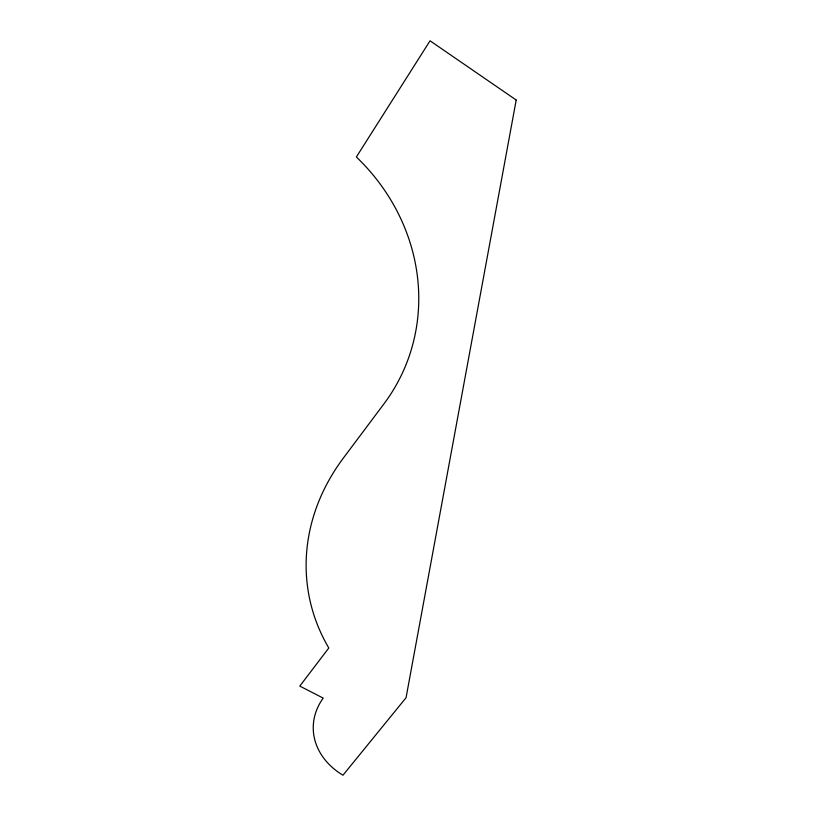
<?xml version="1.0" encoding="UTF-8"?>
<svg xmlns="http://www.w3.org/2000/svg" width="816" height="816" viewBox="0 0 816 816"><rect width="100%" height="100%" fill="white"/><g stroke="black" fill="none" stroke-linecap="round" stroke-linejoin="round"><path stroke-width="1.22" d="M516.202 100.031L406.052 697.741L342.975 775.2A74.868 59.517 -0.4 0 1 323.197 698.108L299.798 686.083L328.797 648.006A224.431 190.057 -9.8 0 1 343.332 458.123L383.897 403.94A202.317 187.578 25.7 0 0 356.368 156.988L430.052 40.8L516.202 100.031"/></g></svg>
